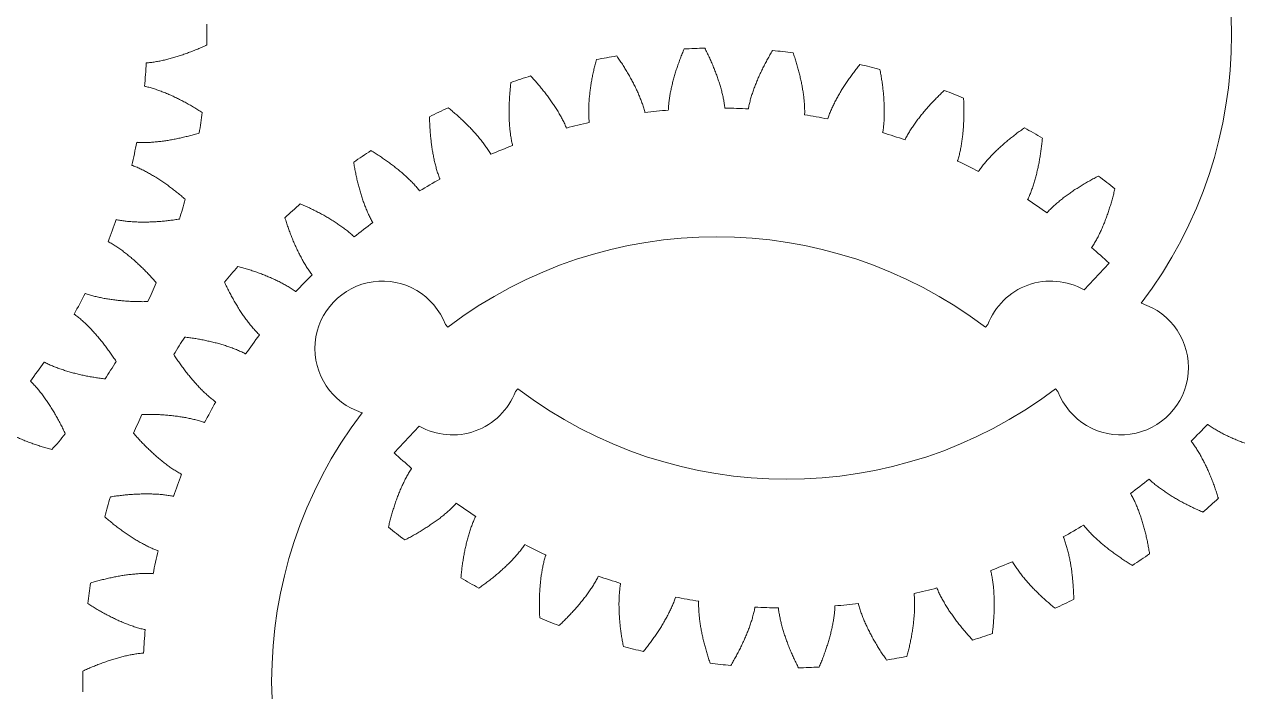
# Model space of a CAD drawing. Header units: millimetres. Extents: x 25 to 635, y 25 to 330.
# Drawn here: x 387.5 to 477.5, y 176.9 to 226.5 of the extents above; entities that cross this region are included whole.
import ezdxf

# ---------------------------------------------------------------- set-up
doc = ezdxf.new("R2010")
doc.units = ezdxf.units.MM
doc.header["$MEASUREMENT"] = 0
doc.layers.add('Single Set', color=7, linetype='Continuous', lineweight=0)

msp = doc.modelspace()

# ---------------------------------------------------------------- linework, layer by layer
at = {"layer": 'Single Set', "color": 1}
for p, q in [((466.134, 206.755), (467.988, 208.73)), ((470.374, 205.765), (470.382, 205.757)), ((418.76, 204.178), (418.94, 203.998)), ((458.81, 203.998), (458.99, 204.178)), ((424.14, 199.401), (423.96, 199.221)), ((464.19, 199.221), (464.01, 199.401)), ((412.576, 197.634), (412.568, 197.643)), ((416.816, 196.645), (414.962, 194.67))]:
    msp.add_line(p, q, dxfattribs=at)
for centre, radius, start, end in [((444.075, 225.7), 33, 322.83748, 37.16252), ((354.075, 225.7), 47, 359.0628, 0.9372), ((438.875, 177.7), 47, 99.0628, 100.9372), ((438.875, 177.7), 47, 91.0628, 92.9372), ((438.875, 177.7), 47, 83.0628, 84.9372), ((354.075, 225.7), 42.549, 354.82626, 357.17374), ((438.875, 177.7), 47, 75.0628, 76.9372), ((438.875, 177.7), 47, 107.0628, 108.9372), ((438.875, 177.7), 47, 67.0628, 68.9372), ((354.075, 225.7), 47, 351.0628, 352.9372), ((438.875, 177.7), 47, 115.0628, 116.9372), ((438.875, 177.7), 42.549, 94.82626, 97.17374), ((438.875, 177.7), 42.549, 86.82626, 89.17374), ((438.875, 177.7), 42.549, 78.82626, 81.17374), ((438.875, 177.7), 42.549, 102.82626, 105.17374), ((438.875, 177.7), 47, 59.0628, 60.9372), ((438.875, 177.7), 42.549, 70.82626, 73.17374), ((354.075, 225.7), 42.549, 346.82626, 349.17374), ((438.875, 177.7), 47, 123.0628, 124.9372), ((438.875, 177.7), 42.549, 110.82626, 113.17374), ((438.875, 177.7), 42.549, 62.82626, 65.17374), ((438.875, 177.7), 47, 51.0628, 52.9372), ((438.875, 177.7), 42.549, 118.82626, 121.17374), ((354.075, 225.7), 47, 343.0628, 344.9372), ((438.875, 177.7), 42.549, 54.82626, 57.17374), ((438.875, 177.7), 47, 131.0628, 132.9372), ((354.075, 225.7), 42.549, 338.82626, 341.17374), ((438.875, 177.7), 42.549, 126.82626, 129.17374), ((438.875, 177.7), 33, 52.83748, 127.16252), ((438.875, 177.7), 42.549, 46.82626, 49.17374), ((438.875, 177.7), 47, 139.0628, 140.9372), ((354.075, 225.7), 47, 335.0628, 336.9372), ((438.875, 177.7), 42.549, 134.82626, 137.17374), ((414.085, 202.407), 5, 20.74948, 252.34688), ((463.665, 202.407), 5, 60.40808, 159.25052), ((354.075, 225.7), 42.549, 330.82626, 333.17374), ((468.865, 200.993), 5, 200.74948, 72.34688), ((438.875, 177.7), 42.549, 142.82626, 145.17374), ((438.875, 177.7), 47, 147.0628, 148.9372), ((354.075, 225.7), 42.549, 322.82626, 325.17374), ((354.075, 225.7), 47, 327.0628, 328.9372), ((419.285, 200.993), 5, 240.40808, 339.25052), ((444.075, 225.7), 33, 232.83748, 307.16252), ((438.875, 177.7), 42.549, 150.82626, 153.17374), ((438.875, 177.7), 47, 155.0628, 156.9372), ((438.875, 177.7), 33, 142.83748, 217.16252), ((444.075, 225.7), 42.549, 314.82626, 317.17374), ((354.075, 225.7), 47, 319.0628, 320.9372), ((444.075, 225.7), 42.549, 226.82626, 229.17374), ((438.875, 177.7), 42.549, 158.82626, 161.17374), ((444.075, 225.7), 42.549, 306.82626, 309.17374), ((438.875, 177.7), 47, 163.0628, 164.9372), ((444.075, 225.7), 42.549, 234.82626, 237.17374), ((444.075, 225.7), 47, 311.0628, 312.9372), ((444.075, 225.7), 47, 231.0628, 232.9372), ((444.075, 225.7), 42.549, 298.82626, 301.17374), ((438.875, 177.7), 42.549, 166.82626, 169.17374), ((444.075, 225.7), 42.549, 242.82626, 245.17374), ((444.075, 225.7), 42.549, 290.82626, 293.17374), ((444.075, 225.7), 47, 303.0628, 304.9372), ((444.075, 225.7), 42.549, 250.82626, 253.17374), ((438.875, 177.7), 47, 171.0628, 172.9372), ((444.075, 225.7), 47, 239.0628, 240.9372), ((444.075, 225.7), 42.549, 282.82626, 285.17374), ((444.075, 225.7), 42.549, 258.82626, 261.17374), ((444.075, 225.7), 47, 295.0628, 296.9372), ((444.075, 225.7), 42.549, 266.82626, 269.17374), ((444.075, 225.7), 42.549, 274.82626, 277.17374), ((444.075, 225.7), 47, 247.0628, 248.9372), ((438.875, 177.7), 42.549, 174.82626, 177.17374), ((444.075, 225.7), 47, 287.0628, 288.9372), ((444.075, 225.7), 47, 255.0628, 256.9372), ((444.075, 225.7), 47, 279.0628, 280.9372), ((438.875, 177.7), 47, 179.0628, 180.9372), ((444.075, 225.7), 47, 263.0628, 264.9372), ((444.075, 225.7), 47, 271.0628, 272.9372)]:
    msp.add_arc(centre, radius, start, end, dxfattribs=at)
for points, knots in [([(396.572, 223.602), (396.597, 223.603), (396.735, 223.611), (396.986, 223.64), (397.326, 223.691), (397.666, 223.756), (398.006, 223.832), (398.347, 223.919), (398.688, 224.016), (399.028, 224.122), (399.369, 224.236), (399.71, 224.359), (400.05, 224.491), (400.39, 224.63), (400.731, 224.776), (400.956, 224.879), (401.069, 224.931)], [0, 0, 0, 0, 0.0074086, 0.041477, 0.0758152, 0.110422, 0.1452973, 0.180441, 0.2158529, 0.251533, 0.2874812, 0.3236977, 0.3601823, 0.3969351, 0.433956, 0.471245, 0.471245, 0.471245, 0.471245]), ([(433.562, 219.916), (433.556, 219.94), (433.525, 220.075), (433.452, 220.317), (433.343, 220.643), (433.22, 220.966), (433.086, 221.288), (432.941, 221.608), (432.787, 221.927), (432.623, 222.244), (432.451, 222.56), (432.271, 222.874), (432.082, 223.187), (431.886, 223.498), (431.683, 223.807), (431.542, 224.011), (431.472, 224.113)], [0, 0, 0, 0, 0.0074086, 0.041477, 0.0758152, 0.110422, 0.1452973, 0.180441, 0.2158529, 0.251533, 0.2874812, 0.3236977, 0.3601823, 0.3969351, 0.433956, 0.471245, 0.471245, 0.471245, 0.471245]), ([(436.467, 224.638), (436.419, 224.523), (436.323, 224.295), (436.189, 223.95), (436.062, 223.605), (435.943, 223.26), (435.832, 222.915), (435.729, 222.571), (435.635, 222.227), (435.55, 221.883), (435.475, 221.539), (435.411, 221.196), (435.358, 220.854), (435.319, 220.513), (435.298, 220.261), (435.296, 220.123), (435.295, 220.098)], [0, 0, 0, 0, 0.037289, 0.0743099, 0.1110627, 0.1475473, 0.1837637, 0.219712, 0.2553921, 0.290804, 0.3259477, 0.360823, 0.3954298, 0.4297679, 0.4638364, 0.471245, 0.471245, 0.471245, 0.471245]), ([(439.489, 220.245), (439.486, 220.269), (439.474, 220.407), (439.436, 220.657), (439.373, 220.995), (439.296, 221.332), (439.208, 221.67), (439.109, 222.007), (439.001, 222.344), (438.883, 222.681), (438.757, 223.018), (438.622, 223.354), (438.479, 223.689), (438.328, 224.025), (438.17, 224.359), (438.059, 224.581), (438.003, 224.692)], [0, 0, 0, 0, 0.0074086, 0.041477, 0.0758152, 0.110422, 0.1452973, 0.180441, 0.2158529, 0.251533, 0.2874812, 0.3236977, 0.3601823, 0.3969351, 0.433956, 0.471245, 0.471245, 0.471245, 0.471245]), ([(443.023, 224.517), (442.959, 224.41), (442.833, 224.196), (442.652, 223.874), (442.478, 223.55), (442.312, 223.225), (442.154, 222.899), (442.004, 222.572), (441.864, 222.244), (441.732, 221.915), (441.61, 221.586), (441.498, 221.255), (441.398, 220.924), (441.312, 220.592), (441.256, 220.345), (441.235, 220.208), (441.231, 220.184)], [0, 0, 0, 0, 0.037289, 0.0743099, 0.1110627, 0.1475473, 0.1837637, 0.219712, 0.2553921, 0.290804, 0.3259477, 0.360823, 0.3954298, 0.4297679, 0.4638364, 0.471245, 0.471245, 0.471245, 0.471245]), ([(445.404, 219.745), (445.405, 219.77), (445.412, 219.908), (445.409, 220.161), (445.394, 220.504), (445.365, 220.849), (445.324, 221.195), (445.274, 221.543), (445.213, 221.892), (445.143, 222.242), (445.065, 222.593), (444.978, 222.945), (444.883, 223.297), (444.781, 223.65), (444.671, 224.003), (444.591, 224.238), (444.552, 224.356)], [0, 0, 0, 0, 0.0074086, 0.041477, 0.0758152, 0.110422, 0.1452973, 0.180441, 0.2158529, 0.251533, 0.2874812, 0.3236977, 0.3601823, 0.3969351, 0.433956, 0.471245, 0.471245, 0.471245, 0.471245]), ([(429.958, 223.846), (429.926, 223.726), (429.864, 223.486), (429.778, 223.126), (429.7, 222.767), (429.63, 222.409), (429.568, 222.052), (429.515, 221.696), (429.47, 221.342), (429.434, 220.99), (429.407, 220.64), (429.391, 220.291), (429.386, 219.945), (429.395, 219.602), (429.41, 219.349), (429.426, 219.212), (429.429, 219.187)], [0, 0, 0, 0, 0.037289, 0.0743099, 0.1110627, 0.1475473, 0.1837637, 0.219712, 0.2553921, 0.290804, 0.3259477, 0.360823, 0.3954298, 0.4297679, 0.4638364, 0.471245, 0.471245, 0.471245, 0.471245]), ([(449.498, 223.484), (449.42, 223.387), (449.266, 223.193), (449.041, 222.899), (448.824, 222.602), (448.614, 222.303), (448.413, 222.003), (448.219, 221.7), (448.034, 221.395), (447.858, 221.088), (447.691, 220.778), (447.535, 220.466), (447.389, 220.152), (447.257, 219.835), (447.168, 219.598), (447.128, 219.466), (447.12, 219.443)], [0, 0, 0, 0, 0.037289, 0.0743099, 0.1110627, 0.1475473, 0.1837637, 0.219712, 0.2553921, 0.290804, 0.3259477, 0.360823, 0.3954298, 0.4297679, 0.4638364, 0.471245, 0.471245, 0.471245, 0.471245]), ([(427.738, 218.766), (427.729, 218.789), (427.679, 218.918), (427.574, 219.148), (427.42, 219.455), (427.253, 219.758), (427.076, 220.058), (426.888, 220.355), (426.691, 220.649), (426.485, 220.941), (426.27, 221.229), (426.048, 221.515), (425.818, 221.799), (425.581, 222.079), (425.336, 222.357), (425.168, 222.54), (425.084, 222.631)], [0, 0, 0, 0, 0.0074086, 0.041477, 0.0758152, 0.110422, 0.1452973, 0.180441, 0.2158529, 0.251533, 0.2874812, 0.3236977, 0.3601823, 0.3969351, 0.433956, 0.471245, 0.471245, 0.471245, 0.471245]), ([(451.192, 218.427), (451.196, 218.452), (451.223, 218.587), (451.255, 218.838), (451.288, 219.18), (451.307, 219.526), (451.315, 219.874), (451.313, 220.226), (451.302, 220.58), (451.281, 220.936), (451.253, 221.295), (451.216, 221.655), (451.171, 222.017), (451.118, 222.381), (451.058, 222.746), (451.013, 222.99), (450.99, 223.112)], [0, 0, 0, 0, 0.0074086, 0.041477, 0.0758152, 0.110422, 0.1452973, 0.180441, 0.2158529, 0.251533, 0.2874812, 0.3236977, 0.3601823, 0.3969351, 0.433956, 0.471245, 0.471245, 0.471245, 0.471245]), ([(400.718, 219.921), (400.614, 219.988), (400.405, 220.122), (400.089, 220.314), (399.771, 220.499), (399.452, 220.676), (399.132, 220.845), (398.811, 221.006), (398.488, 221.159), (398.164, 221.302), (397.839, 221.435), (397.512, 221.558), (397.185, 221.67), (396.855, 221.768), (396.611, 221.832), (396.475, 221.858), (396.451, 221.863)], [0, 0, 0, 0, 0.037289, 0.0743099, 0.1110627, 0.1475473, 0.1837637, 0.219712, 0.2553921, 0.290804, 0.3259477, 0.360823, 0.3954298, 0.4297679, 0.4638364, 0.471245, 0.471245, 0.471245, 0.471245]), ([(423.622, 222.156), (423.608, 222.033), (423.579, 221.787), (423.545, 221.418), (423.518, 221.051), (423.498, 220.687), (423.486, 220.325), (423.483, 219.965), (423.487, 219.609), (423.501, 219.255), (423.523, 218.904), (423.556, 218.557), (423.599, 218.213), (423.655, 217.875), (423.705, 217.626), (423.741, 217.493), (423.747, 217.469)], [0, 0, 0, 0, 0.037289, 0.0743099, 0.1110627, 0.1475473, 0.1837637, 0.219712, 0.2553921, 0.290804, 0.3259477, 0.360823, 0.3954298, 0.4297679, 0.4638364, 0.471245, 0.471245, 0.471245, 0.471245]), ([(455.766, 221.56), (455.676, 221.474), (455.496, 221.304), (455.233, 221.044), (454.976, 220.78), (454.727, 220.514), (454.486, 220.244), (454.252, 219.971), (454.026, 219.695), (453.809, 219.415), (453.6, 219.132), (453.402, 218.845), (453.214, 218.554), (453.04, 218.258), (452.919, 218.036), (452.86, 217.911), (452.85, 217.889)], [0, 0, 0, 0, 0.037289, 0.0743099, 0.1110627, 0.1475473, 0.1837637, 0.219712, 0.2553921, 0.290804, 0.3259477, 0.360823, 0.3954298, 0.4297679, 0.4638364, 0.471245, 0.471245, 0.471245, 0.471245]), ([(456.74, 216.317), (456.748, 216.34), (456.793, 216.471), (456.86, 216.715), (456.94, 217.049), (457.007, 217.389), (457.063, 217.733), (457.111, 218.081), (457.149, 218.433), (457.178, 218.789), (457.199, 219.148), (457.213, 219.51), (457.219, 219.874), (457.217, 220.242), (457.209, 220.612), (457.198, 220.86), (457.192, 220.984)], [0, 0, 0, 0, 0.0074086, 0.041477, 0.0758152, 0.110422, 0.1452973, 0.180441, 0.2158529, 0.251533, 0.2874812, 0.3236977, 0.3601823, 0.3969351, 0.433956, 0.471245, 0.471245, 0.471245, 0.471245]), ([(417.583, 219.601), (417.586, 219.476), (417.592, 219.229), (417.61, 218.859), (417.634, 218.492), (417.665, 218.129), (417.704, 217.768), (417.75, 217.412), (417.805, 217.059), (417.867, 216.711), (417.938, 216.366), (418.019, 216.027), (418.109, 215.693), (418.212, 215.365), (418.296, 215.127), (418.35, 214.999), (418.36, 214.977)], [0, 0, 0, 0, 0.037289, 0.0743099, 0.1110627, 0.1475473, 0.1837637, 0.219712, 0.2553921, 0.290804, 0.3259477, 0.360823, 0.3954298, 0.4297679, 0.4638364, 0.471245, 0.471245, 0.471245, 0.471245]), ([(422.131, 216.816), (422.119, 216.838), (422.052, 216.959), (421.915, 217.171), (421.721, 217.454), (421.513, 217.731), (421.295, 218.004), (421.068, 218.272), (420.832, 218.536), (420.587, 218.796), (420.335, 219.052), (420.075, 219.304), (419.808, 219.552), (419.534, 219.797), (419.253, 220.039), (419.061, 220.196), (418.965, 220.275)], [0, 0, 0, 0, 0.0074086, 0.041477, 0.0758152, 0.110422, 0.1452973, 0.180441, 0.2158529, 0.251533, 0.2874812, 0.3236977, 0.3601823, 0.3969351, 0.433956, 0.471245, 0.471245, 0.471245, 0.471245]), ([(461.706, 218.782), (461.605, 218.71), (461.403, 218.567), (461.106, 218.345), (460.815, 218.12), (460.531, 217.891), (460.255, 217.658), (459.985, 217.42), (459.723, 217.178), (459.469, 216.931), (459.223, 216.679), (458.987, 216.423), (458.761, 216.161), (458.547, 215.892), (458.396, 215.689), (458.32, 215.573), (458.307, 215.553)], [0, 0, 0, 0, 0.037289, 0.0743099, 0.1110627, 0.1475473, 0.1837637, 0.219712, 0.2553921, 0.290804, 0.3259477, 0.360823, 0.3954298, 0.4297679, 0.4638364, 0.471245, 0.471245, 0.471245, 0.471245]), ([(395.867, 217.708), (395.891, 217.706), (396.029, 217.694), (396.282, 217.688), (396.625, 217.691), (396.971, 217.708), (397.319, 217.737), (397.668, 217.775), (398.019, 217.823), (398.371, 217.881), (398.725, 217.947), (399.079, 218.021), (399.435, 218.104), (399.791, 218.194), (400.148, 218.292), (400.385, 218.363), (400.504, 218.398)], [0, 0, 0, 0, 0.0074086, 0.041477, 0.0758152, 0.110422, 0.1452973, 0.180441, 0.2158529, 0.251533, 0.2874812, 0.3236977, 0.3601823, 0.3969351, 0.433956, 0.471245, 0.471245, 0.471245, 0.471245]), ([(461.941, 213.455), (461.952, 213.477), (462.015, 213.6), (462.115, 213.832), (462.24, 214.152), (462.354, 214.479), (462.458, 214.812), (462.553, 215.15), (462.64, 215.494), (462.718, 215.842), (462.79, 216.194), (462.853, 216.551), (462.91, 216.911), (462.96, 217.275), (463.003, 217.643), (463.026, 217.89), (463.038, 218.013)], [0, 0, 0, 0, 0.0074086, 0.041477, 0.0758152, 0.110422, 0.1452973, 0.180441, 0.2158529, 0.251533, 0.2874812, 0.3236977, 0.3601823, 0.3969351, 0.433956, 0.471245, 0.471245, 0.471245, 0.471245]), ([(416.85, 214.105), (416.835, 214.125), (416.752, 214.235), (416.587, 214.427), (416.355, 214.68), (416.111, 214.925), (415.857, 215.165), (415.595, 215.399), (415.324, 215.627), (415.046, 215.85), (414.76, 216.069), (414.468, 216.282), (414.169, 216.491), (413.863, 216.696), (413.551, 216.896), (413.34, 217.025), (413.234, 217.089)], [0, 0, 0, 0, 0.0074086, 0.041477, 0.0758152, 0.110422, 0.1452973, 0.180441, 0.2158529, 0.251533, 0.2874812, 0.3236977, 0.3601823, 0.3969351, 0.433956, 0.471245, 0.471245, 0.471245, 0.471245]), ([(399.46, 213.486), (399.366, 213.567), (399.178, 213.728), (398.891, 213.962), (398.603, 214.19), (398.311, 214.41), (398.018, 214.622), (397.722, 214.826), (397.424, 215.022), (397.123, 215.209), (396.819, 215.386), (396.513, 215.553), (396.204, 215.709), (395.892, 215.852), (395.658, 215.95), (395.528, 215.995), (395.504, 216.003)], [0, 0, 0, 0, 0.037289, 0.0743099, 0.1110627, 0.1475473, 0.1837637, 0.219712, 0.2553921, 0.290804, 0.3259477, 0.360823, 0.3954298, 0.4297679, 0.4638364, 0.471245, 0.471245, 0.471245, 0.471245]), ([(411.959, 216.23), (411.979, 216.107), (412.02, 215.863), (412.088, 215.499), (412.163, 215.139), (412.245, 214.783), (412.333, 214.432), (412.429, 214.085), (412.532, 213.744), (412.642, 213.407), (412.761, 213.076), (412.888, 212.752), (413.024, 212.433), (413.171, 212.123), (413.288, 211.898), (413.359, 211.78), (413.371, 211.759)], [0, 0, 0, 0, 0.037289, 0.0743099, 0.1110627, 0.1475473, 0.1837637, 0.219712, 0.2553921, 0.290804, 0.3259477, 0.360823, 0.3954298, 0.4297679, 0.4638364, 0.471245, 0.471245, 0.471245, 0.471245]), ([(467.201, 215.205), (467.091, 215.148), (466.871, 215.034), (466.546, 214.856), (466.227, 214.673), (465.914, 214.486), (465.608, 214.293), (465.307, 214.095), (465.014, 213.892), (464.728, 213.683), (464.45, 213.468), (464.181, 213.247), (463.92, 213.019), (463.671, 212.783), (463.493, 212.603), (463.402, 212.499), (463.386, 212.48)], [0, 0, 0, 0, 0.037289, 0.0743099, 0.1110627, 0.1475473, 0.1837637, 0.219712, 0.2553921, 0.290804, 0.3259477, 0.360823, 0.3954298, 0.4297679, 0.4638364, 0.471245, 0.471245, 0.471245, 0.471245]), ([(466.692, 209.897), (466.706, 209.917), (466.786, 210.03), (466.917, 210.246), (467.086, 210.545), (467.244, 210.853), (467.393, 211.169), (467.535, 211.49), (467.668, 211.818), (467.795, 212.152), (467.914, 212.491), (468.027, 212.835), (468.133, 213.184), (468.233, 213.538), (468.327, 213.896), (468.384, 214.137), (468.413, 214.258)], [0, 0, 0, 0, 0.0074086, 0.041477, 0.0758152, 0.110422, 0.1452973, 0.180441, 0.2158529, 0.251533, 0.2874812, 0.3236977, 0.3601823, 0.3969351, 0.433956, 0.471245, 0.471245, 0.471245, 0.471245]), ([(411.998, 210.685), (411.98, 210.703), (411.882, 210.801), (411.693, 210.968), (411.427, 211.186), (411.151, 211.395), (410.867, 211.597), (410.575, 211.792), (410.275, 211.98), (409.968, 212.163), (409.655, 212.339), (409.336, 212.51), (409.01, 212.675), (408.679, 212.835), (408.343, 212.99), (408.115, 213.088), (408.001, 213.137)], [0, 0, 0, 0, 0.0074086, 0.041477, 0.0758152, 0.110422, 0.1452973, 0.180441, 0.2158529, 0.251533, 0.2874812, 0.3236977, 0.3601823, 0.3969351, 0.433956, 0.471245, 0.471245, 0.471245, 0.471245]), ([(394.348, 211.969), (394.372, 211.964), (394.507, 211.933), (394.756, 211.892), (395.097, 211.847), (395.442, 211.816), (395.79, 211.796), (396.141, 211.785), (396.495, 211.784), (396.852, 211.792), (397.211, 211.808), (397.572, 211.833), (397.936, 211.865), (398.301, 211.905), (398.669, 211.952), (398.913, 211.989), (399.036, 212.008)], [0, 0, 0, 0, 0.0074086, 0.041477, 0.0758152, 0.110422, 0.1452973, 0.180441, 0.2158529, 0.251533, 0.2874812, 0.3236977, 0.3601823, 0.3969351, 0.433956, 0.471245, 0.471245, 0.471245, 0.471245]), ([(406.859, 212.109), (406.896, 211.99), (406.97, 211.754), (407.089, 211.403), (407.213, 211.057), (407.343, 210.716), (407.48, 210.381), (407.622, 210.051), (407.772, 209.727), (407.928, 209.409), (408.091, 209.098), (408.262, 208.794), (408.442, 208.497), (408.631, 208.211), (408.777, 208.005), (408.864, 207.897), (408.88, 207.878)], [0, 0, 0, 0, 0.037289, 0.0743099, 0.1110627, 0.1475473, 0.1837637, 0.219712, 0.2553921, 0.290804, 0.3259477, 0.360823, 0.3954298, 0.4297679, 0.4638364, 0.471245, 0.471245, 0.471245, 0.471245]), ([(397.319, 207.288), (397.236, 207.381), (397.073, 207.567), (396.822, 207.839), (396.567, 208.105), (396.31, 208.363), (396.049, 208.614), (395.784, 208.857), (395.516, 209.093), (395.244, 209.32), (394.968, 209.537), (394.688, 209.746), (394.404, 209.943), (394.114, 210.128), (393.897, 210.257), (393.774, 210.32), (393.752, 210.331)], [0, 0, 0, 0, 0.037289, 0.0743099, 0.1110627, 0.1475473, 0.1837637, 0.219712, 0.2553921, 0.290804, 0.3259477, 0.360823, 0.3954298, 0.4297679, 0.4638364, 0.471245, 0.471245, 0.471245, 0.471245]), ([(407.669, 206.624), (407.649, 206.639), (407.538, 206.722), (407.327, 206.861), (407.034, 207.04), (406.732, 207.209), (406.422, 207.369), (406.105, 207.521), (405.782, 207.666), (405.453, 207.804), (405.118, 207.936), (404.778, 208.06), (404.433, 208.179), (404.083, 208.291), (403.729, 208.397), (403.49, 208.463), (403.37, 208.496)], [0, 0, 0, 0, 0.0074086, 0.041477, 0.0758152, 0.110422, 0.1452973, 0.180441, 0.2158529, 0.251533, 0.2874812, 0.3236977, 0.3601823, 0.3969351, 0.433956, 0.471245, 0.471245, 0.471245, 0.471245]), ([(402.382, 207.318), (402.435, 207.206), (402.541, 206.982), (402.707, 206.651), (402.879, 206.326), (403.055, 206.007), (403.237, 205.693), (403.424, 205.386), (403.617, 205.086), (403.816, 204.793), (404.021, 204.508), (404.233, 204.231), (404.452, 203.962), (404.679, 203.705), (404.852, 203.521), (404.953, 203.426), (404.972, 203.41)], [0, 0, 0, 0, 0.037289, 0.0743099, 0.1110627, 0.1475473, 0.1837637, 0.219712, 0.2553921, 0.290804, 0.3259477, 0.360823, 0.3954298, 0.4297679, 0.4638364, 0.471245, 0.471245, 0.471245, 0.471245]), ([(392.045, 206.498), (392.068, 206.489), (392.197, 206.44), (392.439, 206.364), (392.77, 206.273), (393.107, 206.194), (393.449, 206.125), (393.795, 206.066), (394.146, 206.016), (394.5, 205.974), (394.858, 205.94), (395.219, 205.914), (395.584, 205.895), (395.951, 205.884), (396.321, 205.879), (396.569, 205.882), (396.693, 205.884)], [0, 0, 0, 0, 0.0074086, 0.041477, 0.0758152, 0.110422, 0.1452973, 0.180441, 0.2158529, 0.251533, 0.2874812, 0.3236977, 0.3601823, 0.3969351, 0.433956, 0.471245, 0.471245, 0.471245, 0.471245]), ([(394.335, 201.449), (394.267, 201.553), (394.131, 201.76), (393.92, 202.064), (393.705, 202.362), (393.486, 202.654), (393.262, 202.939), (393.034, 203.217), (392.801, 203.487), (392.563, 203.749), (392.32, 204.004), (392.072, 204.249), (391.818, 204.484), (391.558, 204.707), (391.36, 204.865), (391.247, 204.945), (391.227, 204.959)], [0, 0, 0, 0, 0.037289, 0.0743099, 0.1110627, 0.1475473, 0.1837637, 0.219712, 0.2553921, 0.290804, 0.3259477, 0.360823, 0.3954298, 0.4297679, 0.4638364, 0.471245, 0.471245, 0.471245, 0.471245]), ([(403.947, 201.999), (403.925, 202.011), (403.804, 202.078), (403.576, 202.186), (403.261, 202.323), (402.938, 202.448), (402.609, 202.564), (402.274, 202.67), (401.934, 202.769), (401.589, 202.86), (401.239, 202.943), (400.885, 203.019), (400.527, 203.089), (400.164, 203.151), (399.798, 203.207), (399.553, 203.239), (399.429, 203.255)], [0, 0, 0, 0, 0.0074086, 0.041477, 0.0758152, 0.110422, 0.1452973, 0.180441, 0.2158529, 0.251533, 0.2874812, 0.3236977, 0.3601823, 0.3969351, 0.433956, 0.471245, 0.471245, 0.471245, 0.471245]), ([(398.615, 201.951), (398.683, 201.847), (398.819, 201.64), (399.03, 201.336), (399.245, 201.038), (399.464, 200.746), (399.688, 200.461), (399.916, 200.183), (400.149, 199.913), (400.387, 199.65), (400.629, 199.396), (400.878, 199.151), (401.132, 198.916), (401.392, 198.693), (401.59, 198.534), (401.703, 198.455), (401.723, 198.441)], [0, 0, 0, 0, 0.037289, 0.0743099, 0.1110627, 0.1475473, 0.1837637, 0.219712, 0.2553921, 0.290804, 0.3259477, 0.360823, 0.3954298, 0.4297679, 0.4638364, 0.471245, 0.471245, 0.471245, 0.471245]), ([(389.003, 201.4), (389.025, 201.389), (389.146, 201.322), (389.374, 201.213), (389.689, 201.077), (390.012, 200.952), (390.341, 200.836), (390.676, 200.729), (391.016, 200.631), (391.361, 200.54), (391.711, 200.456), (392.065, 200.38), (392.423, 200.311), (392.786, 200.249), (393.152, 200.193), (393.397, 200.161), (393.521, 200.145)], [0, 0, 0, 0, 0.0074086, 0.041477, 0.0758152, 0.110422, 0.1452973, 0.180441, 0.2158529, 0.251533, 0.2874812, 0.3236977, 0.3601823, 0.3969351, 0.433956, 0.471245, 0.471245, 0.471245, 0.471245]), ([(390.568, 196.082), (390.515, 196.194), (390.409, 196.418), (390.243, 196.749), (390.071, 197.074), (389.895, 197.393), (389.713, 197.707), (389.526, 198.013), (389.333, 198.313), (389.134, 198.607), (388.929, 198.892), (388.717, 199.169), (388.498, 199.438), (388.271, 199.695), (388.098, 199.879), (387.997, 199.973), (387.978, 199.99)], [0, 0, 0, 0, 0.037289, 0.0743099, 0.1110627, 0.1475473, 0.1837637, 0.219712, 0.2553921, 0.290804, 0.3259477, 0.360823, 0.3954298, 0.4297679, 0.4638364, 0.471245, 0.471245, 0.471245, 0.471245]), ([(400.905, 196.902), (400.882, 196.911), (400.753, 196.96), (400.511, 197.035), (400.18, 197.127), (399.843, 197.206), (399.501, 197.274), (399.155, 197.334), (398.804, 197.384), (398.45, 197.426), (398.092, 197.46), (397.731, 197.486), (397.366, 197.505), (396.999, 197.516), (396.629, 197.52), (396.381, 197.518), (396.257, 197.516)], [0, 0, 0, 0, 0.0074086, 0.041477, 0.0758152, 0.110422, 0.1452973, 0.180441, 0.2158529, 0.251533, 0.2874812, 0.3236977, 0.3601823, 0.3969351, 0.433956, 0.471245, 0.471245, 0.471245, 0.471245]), ([(385.281, 196.776), (385.301, 196.761), (385.412, 196.678), (385.623, 196.539), (385.916, 196.36), (386.218, 196.191), (386.528, 196.031), (386.845, 195.878), (387.168, 195.733), (387.497, 195.595), (387.832, 195.464), (388.172, 195.34), (388.517, 195.221), (388.867, 195.109), (389.221, 195.003), (389.46, 194.937), (389.58, 194.904)], [0, 0, 0, 0, 0.0074086, 0.041477, 0.0758152, 0.110422, 0.1452973, 0.180441, 0.2158529, 0.251533, 0.2874812, 0.3236977, 0.3601823, 0.3969351, 0.433956, 0.471245, 0.471245, 0.471245, 0.471245]), ([(475.281, 196.776), (475.301, 196.761), (475.412, 196.678), (475.623, 196.539), (475.916, 196.36), (476.218, 196.191), (476.528, 196.031), (476.845, 195.878), (477.168, 195.733), (477.497, 195.595), (477.832, 195.464), (478.172, 195.34), (478.517, 195.221), (478.867, 195.109), (479.221, 195.003), (479.46, 194.937), (479.58, 194.904)], [0, 0, 0, 0, 0.0074086, 0.041477, 0.0758152, 0.110422, 0.1452973, 0.180441, 0.2158529, 0.251533, 0.2874812, 0.3236977, 0.3601823, 0.3969351, 0.433956, 0.471245, 0.471245, 0.471245, 0.471245]), ([(395.631, 196.112), (395.714, 196.018), (395.877, 195.832), (396.128, 195.56), (396.383, 195.295), (396.64, 195.037), (396.901, 194.786), (397.166, 194.542), (397.434, 194.307), (397.706, 194.08), (397.982, 193.862), (398.262, 193.654), (398.546, 193.456), (398.836, 193.272), (399.053, 193.143), (399.176, 193.08), (399.198, 193.069)], [0, 0, 0, 0, 0.037289, 0.0743099, 0.1110627, 0.1475473, 0.1837637, 0.219712, 0.2553921, 0.290804, 0.3259477, 0.360823, 0.3954298, 0.4297679, 0.4638364, 0.471245, 0.471245, 0.471245, 0.471245]), ([(476.091, 191.291), (476.054, 191.41), (475.98, 191.646), (475.861, 191.997), (475.737, 192.343), (475.607, 192.684), (475.47, 193.019), (475.327, 193.349), (475.178, 193.673), (475.022, 193.991), (474.859, 194.302), (474.688, 194.606), (474.508, 194.902), (474.319, 195.189), (474.173, 195.395), (474.086, 195.503), (474.07, 195.522)], [0, 0, 0, 0, 0.037289, 0.0743099, 0.1110627, 0.1475473, 0.1837637, 0.219712, 0.2553921, 0.290804, 0.3259477, 0.360823, 0.3954298, 0.4297679, 0.4638364, 0.471245, 0.471245, 0.471245, 0.471245]), ([(416.258, 193.503), (416.244, 193.483), (416.164, 193.37), (416.033, 193.153), (415.864, 192.854), (415.706, 192.546), (415.557, 192.231), (415.415, 191.909), (415.282, 191.581), (415.155, 191.248), (415.036, 190.909), (414.923, 190.564), (414.817, 190.215), (414.717, 189.862), (414.623, 189.504), (414.566, 189.263), (414.537, 189.142)], [0, 0, 0, 0, 0.0074086, 0.041477, 0.0758152, 0.110422, 0.1452973, 0.180441, 0.2158529, 0.251533, 0.2874812, 0.3236977, 0.3601823, 0.3969351, 0.433956, 0.471245, 0.471245, 0.471245, 0.471245]), ([(470.952, 192.714), (470.97, 192.697), (471.067, 192.599), (471.257, 192.432), (471.523, 192.214), (471.799, 192.005), (472.083, 191.803), (472.375, 191.608), (472.675, 191.419), (472.982, 191.237), (473.295, 191.06), (473.614, 190.89), (473.94, 190.724), (474.271, 190.565), (474.607, 190.41), (474.834, 190.312), (474.949, 190.262)], [0, 0, 0, 0, 0.0074086, 0.041477, 0.0758152, 0.110422, 0.1452973, 0.180441, 0.2158529, 0.251533, 0.2874812, 0.3236977, 0.3601823, 0.3969351, 0.433956, 0.471245, 0.471245, 0.471245, 0.471245]), ([(398.602, 191.431), (398.578, 191.436), (398.443, 191.467), (398.194, 191.508), (397.853, 191.553), (397.508, 191.584), (397.16, 191.604), (396.809, 191.615), (396.455, 191.616), (396.098, 191.608), (395.739, 191.592), (395.377, 191.567), (395.014, 191.535), (394.649, 191.495), (394.281, 191.448), (394.037, 191.411), (393.914, 191.392)], [0, 0, 0, 0, 0.0074086, 0.041477, 0.0758152, 0.110422, 0.1452973, 0.180441, 0.2158529, 0.251533, 0.2874812, 0.3236977, 0.3601823, 0.3969351, 0.433956, 0.471245, 0.471245, 0.471245, 0.471245]), ([(415.749, 188.195), (415.859, 188.252), (416.079, 188.366), (416.404, 188.544), (416.723, 188.726), (417.036, 188.914), (417.342, 189.107), (417.642, 189.305), (417.936, 189.508), (418.222, 189.717), (418.5, 189.932), (418.769, 190.153), (419.03, 190.381), (419.279, 190.617), (419.457, 190.797), (419.548, 190.901), (419.564, 190.92)], [0, 0, 0, 0, 0.037289, 0.0743099, 0.1110627, 0.1475473, 0.1837637, 0.219712, 0.2553921, 0.290804, 0.3259477, 0.360823, 0.3954298, 0.4297679, 0.4638364, 0.471245, 0.471245, 0.471245, 0.471245]), ([(470.991, 187.17), (470.971, 187.293), (470.93, 187.537), (470.862, 187.901), (470.787, 188.261), (470.705, 188.617), (470.616, 188.968), (470.521, 189.314), (470.418, 189.656), (470.308, 189.993), (470.189, 190.323), (470.062, 190.648), (469.926, 190.967), (469.779, 191.277), (469.662, 191.501), (469.591, 191.62), (469.579, 191.641)], [0, 0, 0, 0, 0.037289, 0.0743099, 0.1110627, 0.1475473, 0.1837637, 0.219712, 0.2553921, 0.290804, 0.3259477, 0.360823, 0.3954298, 0.4297679, 0.4638364, 0.471245, 0.471245, 0.471245, 0.471245]), ([(393.49, 189.914), (393.584, 189.833), (393.772, 189.672), (394.059, 189.437), (394.347, 189.21), (394.639, 188.99), (394.932, 188.778), (395.228, 188.574), (395.526, 188.378), (395.827, 188.191), (396.131, 188.014), (396.437, 187.847), (396.746, 187.69), (397.058, 187.548), (397.291, 187.45), (397.422, 187.405), (397.446, 187.397)], [0, 0, 0, 0, 0.037289, 0.0743099, 0.1110627, 0.1475473, 0.1837637, 0.219712, 0.2553921, 0.290804, 0.3259477, 0.360823, 0.3954298, 0.4297679, 0.4638364, 0.471245, 0.471245, 0.471245, 0.471245]), ([(421.009, 189.945), (420.998, 189.923), (420.935, 189.8), (420.835, 189.568), (420.71, 189.248), (420.596, 188.921), (420.492, 188.588), (420.397, 188.25), (420.31, 187.906), (420.232, 187.558), (420.16, 187.206), (420.097, 186.849), (420.04, 186.489), (419.99, 186.125), (419.947, 185.757), (419.924, 185.51), (419.912, 185.387)], [0, 0, 0, 0, 0.0074086, 0.041477, 0.0758152, 0.110422, 0.1452973, 0.180441, 0.2158529, 0.251533, 0.2874812, 0.3236977, 0.3601823, 0.3969351, 0.433956, 0.471245, 0.471245, 0.471245, 0.471245]), ([(466.1, 189.295), (466.115, 189.275), (466.198, 189.165), (466.363, 188.973), (466.595, 188.72), (466.839, 188.474), (467.093, 188.235), (467.355, 188.001), (467.626, 187.773), (467.904, 187.549), (468.19, 187.331), (468.482, 187.117), (468.781, 186.908), (469.087, 186.704), (469.399, 186.504), (469.61, 186.375), (469.716, 186.31)], [0, 0, 0, 0, 0.0074086, 0.041477, 0.0758152, 0.110422, 0.1452973, 0.180441, 0.2158529, 0.251533, 0.2874812, 0.3236977, 0.3601823, 0.3969351, 0.433956, 0.471245, 0.471245, 0.471245, 0.471245]), ([(465.367, 183.799), (465.364, 183.923), (465.358, 184.171), (465.34, 184.541), (465.316, 184.908), (465.285, 185.271), (465.246, 185.631), (465.2, 185.988), (465.145, 186.341), (465.083, 186.689), (465.012, 187.033), (464.931, 187.373), (464.841, 187.707), (464.738, 188.034), (464.654, 188.273), (464.6, 188.4), (464.59, 188.423)], [0, 0, 0, 0, 0.037289, 0.0743099, 0.1110627, 0.1475473, 0.1837637, 0.219712, 0.2553921, 0.290804, 0.3259477, 0.360823, 0.3954298, 0.4297679, 0.4638364, 0.471245, 0.471245, 0.471245, 0.471245]), ([(421.244, 184.618), (421.345, 184.69), (421.547, 184.833), (421.844, 185.054), (422.135, 185.279), (422.418, 185.509), (422.695, 185.742), (422.965, 185.98), (423.227, 186.222), (423.481, 186.469), (423.727, 186.721), (423.963, 186.977), (424.189, 187.239), (424.403, 187.508), (424.554, 187.71), (424.63, 187.826), (424.643, 187.847)], [0, 0, 0, 0, 0.037289, 0.0743099, 0.1110627, 0.1475473, 0.1837637, 0.219712, 0.2553921, 0.290804, 0.3259477, 0.360823, 0.3954298, 0.4297679, 0.4638364, 0.471245, 0.471245, 0.471245, 0.471245]), ([(426.21, 187.083), (426.202, 187.06), (426.157, 186.929), (426.09, 186.685), (426.01, 186.351), (425.943, 186.011), (425.886, 185.667), (425.839, 185.319), (425.801, 184.967), (425.772, 184.611), (425.751, 184.252), (425.737, 183.89), (425.731, 183.525), (425.733, 183.158), (425.741, 182.788), (425.752, 182.54), (425.758, 182.416)], [0, 0, 0, 0, 0.0074086, 0.041477, 0.0758152, 0.110422, 0.1452973, 0.180441, 0.2158529, 0.251533, 0.2874812, 0.3236977, 0.3601823, 0.3969351, 0.433956, 0.471245, 0.471245, 0.471245, 0.471245]), ([(460.819, 186.584), (460.831, 186.562), (460.898, 186.441), (461.035, 186.228), (461.229, 185.946), (461.437, 185.668), (461.655, 185.396), (461.882, 185.128), (462.118, 184.864), (462.363, 184.604), (462.615, 184.348), (462.875, 184.096), (463.142, 183.847), (463.416, 183.603), (463.697, 183.361), (463.889, 183.204), (463.985, 183.125)], [0, 0, 0, 0, 0.0074086, 0.041477, 0.0758152, 0.110422, 0.1452973, 0.180441, 0.2158529, 0.251533, 0.2874812, 0.3236977, 0.3601823, 0.3969351, 0.433956, 0.471245, 0.471245, 0.471245, 0.471245]), ([(397.083, 185.692), (397.059, 185.694), (396.921, 185.706), (396.668, 185.712), (396.325, 185.709), (395.979, 185.691), (395.631, 185.663), (395.282, 185.625), (394.931, 185.576), (394.579, 185.519), (394.225, 185.453), (393.871, 185.378), (393.515, 185.296), (393.159, 185.206), (392.802, 185.108), (392.565, 185.037), (392.446, 185.001)], [0, 0, 0, 0, 0.0074086, 0.041477, 0.0758152, 0.110422, 0.1452973, 0.180441, 0.2158529, 0.251533, 0.2874812, 0.3236977, 0.3601823, 0.3969351, 0.433956, 0.471245, 0.471245, 0.471245, 0.471245]), ([(427.184, 181.84), (427.274, 181.925), (427.454, 182.096), (427.717, 182.356), (427.974, 182.619), (428.223, 182.886), (428.464, 183.156), (428.698, 183.429), (428.924, 183.705), (429.141, 183.985), (429.35, 184.268), (429.548, 184.555), (429.735, 184.846), (429.91, 185.141), (430.031, 185.363), (430.09, 185.489), (430.1, 185.511)], [0, 0, 0, 0, 0.037289, 0.0743099, 0.1110627, 0.1475473, 0.1837637, 0.219712, 0.2553921, 0.290804, 0.3259477, 0.360823, 0.3954298, 0.4297679, 0.4638364, 0.471245, 0.471245, 0.471245, 0.471245]), ([(459.328, 181.244), (459.342, 181.367), (459.371, 181.613), (459.405, 181.982), (459.432, 182.349), (459.452, 182.713), (459.464, 183.075), (459.467, 183.434), (459.463, 183.791), (459.449, 184.145), (459.427, 184.496), (459.394, 184.843), (459.351, 185.187), (459.294, 185.525), (459.245, 185.773), (459.209, 185.907), (459.203, 185.931)], [0, 0, 0, 0, 0.037289, 0.0743099, 0.1110627, 0.1475473, 0.1837637, 0.219712, 0.2553921, 0.290804, 0.3259477, 0.360823, 0.3954298, 0.4297679, 0.4638364, 0.471245, 0.471245, 0.471245, 0.471245]), ([(431.758, 184.972), (431.754, 184.948), (431.727, 184.812), (431.695, 184.561), (431.662, 184.22), (431.643, 183.874), (431.635, 183.525), (431.637, 183.174), (431.648, 182.82), (431.668, 182.464), (431.697, 182.105), (431.734, 181.745), (431.779, 181.383), (431.832, 181.019), (431.892, 180.654), (431.937, 180.41), (431.96, 180.288)], [0, 0, 0, 0, 0.0074086, 0.041477, 0.0758152, 0.110422, 0.1452973, 0.180441, 0.2158529, 0.251533, 0.2874812, 0.3236977, 0.3601823, 0.3969351, 0.433956, 0.471245, 0.471245, 0.471245, 0.471245]), ([(455.212, 184.634), (455.221, 184.611), (455.271, 184.482), (455.376, 184.252), (455.53, 183.945), (455.697, 183.642), (455.874, 183.342), (456.062, 183.045), (456.259, 182.75), (456.465, 182.459), (456.68, 182.17), (456.902, 181.884), (457.132, 181.601), (457.369, 181.321), (457.614, 181.042), (457.781, 180.86), (457.866, 180.769)], [0, 0, 0, 0, 0.0074086, 0.041477, 0.0758152, 0.110422, 0.1452973, 0.180441, 0.2158529, 0.251533, 0.2874812, 0.3236977, 0.3601823, 0.3969351, 0.433956, 0.471245, 0.471245, 0.471245, 0.471245]), ([(433.452, 179.916), (433.53, 180.013), (433.684, 180.207), (433.909, 180.501), (434.126, 180.798), (434.336, 181.096), (434.537, 181.397), (434.731, 181.7), (434.916, 182.005), (435.092, 182.312), (435.259, 182.622), (435.415, 182.934), (435.561, 183.248), (435.693, 183.565), (435.782, 183.801), (435.822, 183.934), (435.83, 183.957)], [0, 0, 0, 0, 0.037289, 0.0743099, 0.1110627, 0.1475473, 0.1837637, 0.219712, 0.2553921, 0.290804, 0.3259477, 0.360823, 0.3954298, 0.4297679, 0.4638364, 0.471245, 0.471245, 0.471245, 0.471245]), ([(437.546, 183.655), (437.545, 183.63), (437.538, 183.492), (437.541, 183.239), (437.556, 182.896), (437.585, 182.551), (437.626, 182.204), (437.676, 181.857), (437.737, 181.508), (437.807, 181.158), (437.885, 180.807), (437.972, 180.455), (438.067, 180.103), (438.169, 179.75), (438.279, 179.396), (438.359, 179.162), (438.398, 179.044)], [0, 0, 0, 0, 0.0074086, 0.041477, 0.0758152, 0.110422, 0.1452973, 0.180441, 0.2158529, 0.251533, 0.2874812, 0.3236977, 0.3601823, 0.3969351, 0.433956, 0.471245, 0.471245, 0.471245, 0.471245]), ([(452.992, 179.554), (453.024, 179.674), (453.086, 179.914), (453.172, 180.274), (453.249, 180.633), (453.32, 180.991), (453.382, 181.348), (453.435, 181.703), (453.48, 182.057), (453.516, 182.41), (453.543, 182.76), (453.559, 183.109), (453.564, 183.455), (453.555, 183.798), (453.54, 184.051), (453.524, 184.188), (453.521, 184.212)], [0, 0, 0, 0, 0.037289, 0.0743099, 0.1110627, 0.1475473, 0.1837637, 0.219712, 0.2553921, 0.290804, 0.3259477, 0.360823, 0.3954298, 0.4297679, 0.4638364, 0.471245, 0.471245, 0.471245, 0.471245]), ([(392.232, 183.479), (392.336, 183.412), (392.545, 183.278), (392.861, 183.086), (393.179, 182.901), (393.498, 182.724), (393.818, 182.554), (394.139, 182.393), (394.462, 182.241), (394.786, 182.098), (395.111, 181.965), (395.438, 181.842), (395.765, 181.73), (396.094, 181.632), (396.339, 181.568), (396.475, 181.542), (396.499, 181.537)], [0, 0, 0, 0, 0.037289, 0.0743099, 0.1110627, 0.1475473, 0.1837637, 0.219712, 0.2553921, 0.290804, 0.3259477, 0.360823, 0.3954298, 0.4297679, 0.4638364, 0.471245, 0.471245, 0.471245, 0.471245]), ([(439.927, 178.883), (439.991, 178.99), (440.117, 179.203), (440.298, 179.526), (440.472, 179.85), (440.638, 180.175), (440.796, 180.501), (440.946, 180.828), (441.086, 181.156), (441.218, 181.484), (441.34, 181.814), (441.452, 182.145), (441.552, 182.476), (441.638, 182.808), (441.694, 183.055), (441.715, 183.192), (441.719, 183.216)], [0, 0, 0, 0, 0.037289, 0.0743099, 0.1110627, 0.1475473, 0.1837637, 0.219712, 0.2553921, 0.290804, 0.3259477, 0.360823, 0.3954298, 0.4297679, 0.4638364, 0.471245, 0.471245, 0.471245, 0.471245]), ([(443.461, 183.155), (443.464, 183.131), (443.476, 182.993), (443.514, 182.743), (443.577, 182.405), (443.654, 182.068), (443.742, 181.73), (443.841, 181.393), (443.949, 181.056), (444.067, 180.719), (444.193, 180.382), (444.328, 180.046), (444.471, 179.71), (444.622, 179.375), (444.78, 179.04), (444.891, 178.819), (444.947, 178.708)], [0, 0, 0, 0, 0.0074086, 0.041477, 0.0758152, 0.110422, 0.1452973, 0.180441, 0.2158529, 0.251533, 0.2874812, 0.3236977, 0.3601823, 0.3969351, 0.433956, 0.471245, 0.471245, 0.471245, 0.471245]), ([(446.483, 178.762), (446.531, 178.876), (446.627, 179.105), (446.761, 179.45), (446.888, 179.795), (447.007, 180.14), (447.118, 180.484), (447.221, 180.829), (447.315, 181.173), (447.4, 181.517), (447.475, 181.861), (447.539, 182.203), (447.592, 182.545), (447.631, 182.887), (447.652, 183.139), (447.654, 183.277), (447.655, 183.302)], [0, 0, 0, 0, 0.037289, 0.0743099, 0.1110627, 0.1475473, 0.1837637, 0.219712, 0.2553921, 0.290804, 0.3259477, 0.360823, 0.3954298, 0.4297679, 0.4638364, 0.471245, 0.471245, 0.471245, 0.471245]), ([(449.388, 183.484), (449.394, 183.46), (449.425, 183.325), (449.498, 183.083), (449.607, 182.757), (449.73, 182.434), (449.864, 182.112), (450.009, 181.791), (450.163, 181.473), (450.327, 181.155), (450.499, 180.84), (450.679, 180.526), (450.868, 180.213), (451.064, 179.902), (451.267, 179.593), (451.408, 179.389), (451.478, 179.287)], [0, 0, 0, 0, 0.0074086, 0.041477, 0.0758152, 0.110422, 0.1452973, 0.180441, 0.2158529, 0.251533, 0.2874812, 0.3236977, 0.3601823, 0.3969351, 0.433956, 0.471245, 0.471245, 0.471245, 0.471245]), ([(396.378, 179.798), (396.353, 179.797), (396.215, 179.789), (395.964, 179.76), (395.624, 179.709), (395.284, 179.644), (394.944, 179.567), (394.603, 179.481), (394.262, 179.384), (393.922, 179.278), (393.581, 179.163), (393.24, 179.04), (392.9, 178.909), (392.559, 178.77), (392.219, 178.624), (391.994, 178.52), (391.881, 178.469)], [0, 0, 0, 0, 0.0074086, 0.041477, 0.0758152, 0.110422, 0.1452973, 0.180441, 0.2158529, 0.251533, 0.2874812, 0.3236977, 0.3601823, 0.3969351, 0.433956, 0.471245, 0.471245, 0.471245, 0.471245])]:
    msp.add_open_spline(points, degree=3, knots=knots, dxfattribs=at)

doc.saveas('drawing.dxf')
